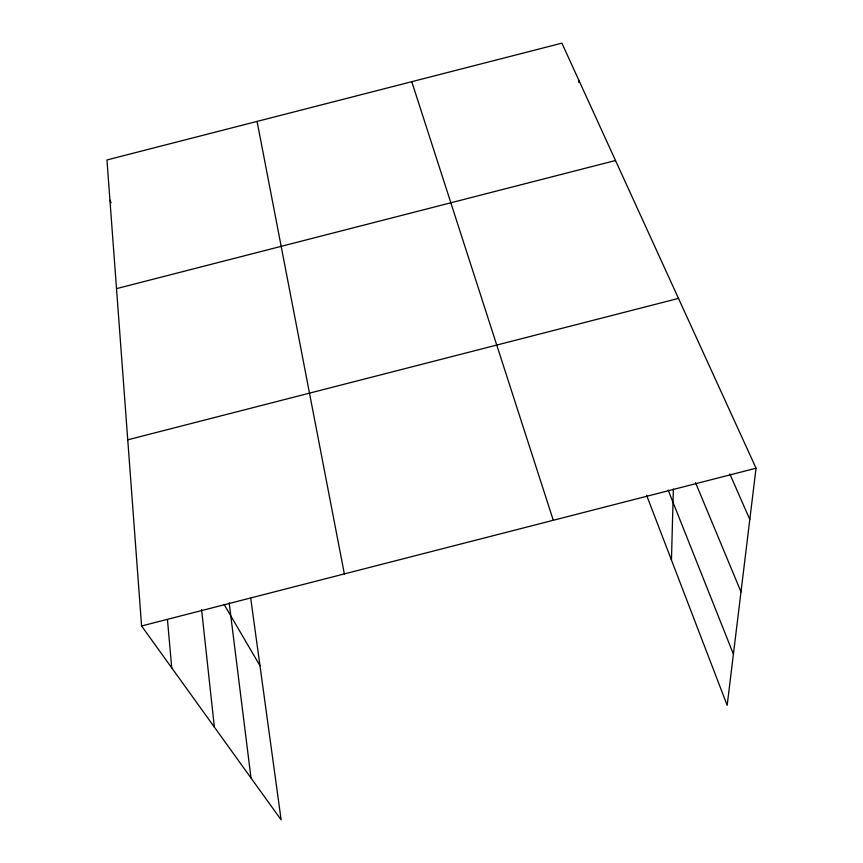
<?xml version="1.0" encoding="UTF-8"?>
<svg xmlns="http://www.w3.org/2000/svg" width="863" height="863" viewBox="0 0 863 863"><rect width="100%" height="100%" fill="white"/><g stroke="black" fill="none" stroke-linecap="round" stroke-linejoin="round"><path stroke-width="1.29" d="M671.457 560.087L673.367 488.997M250.712 598.242L281.122 819.85L141.586 625.977L106.947 159.957L561.899 43.15L756.053 468.21L727.175 705.33L646.581 495.222M116.516 288.63L615.502 160.507M127.746 439.817L678.491 298.404M141.586 625.977L756.053 468.21M224.056 604.37L259.979 665.74M109.946 200.248L111.1 202.665M729.796 473.884L749.807 519.461M695.546 482.676L740.993 591.878M668.156 490.108L733.41 654.143M411.77 81.694L553.28 520.27M257.077 121.413L344.359 573.917M229.159 602.827L251.004 778.005M201.575 609.505L214.358 727.088M167.454 619.645L171.748 667.886M578.685 79.903L578.836 82.568"/></g></svg>
